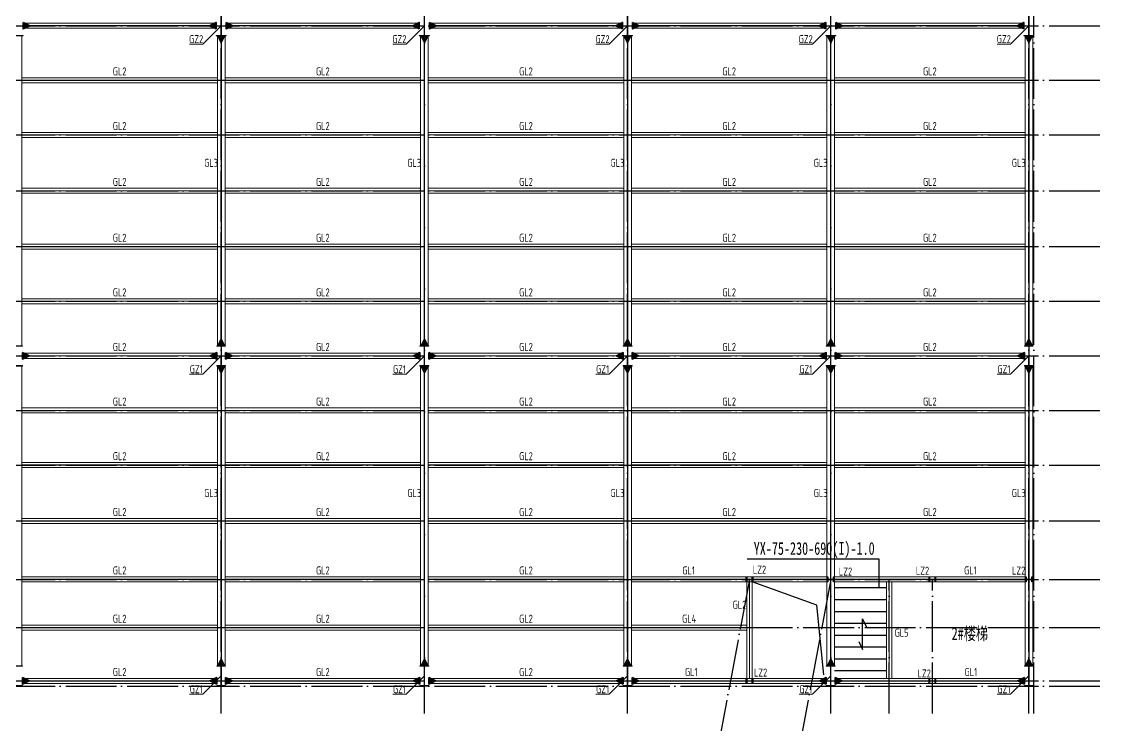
# Model space of a CAD drawing. Extents: x 19118 to 566552, y -1188739 to 92943.
# Drawn here: x 163848 to 206364, y -372812 to -345099 of the extents above; entities that cross this region are included whole.
import ezdxf
from ezdxf.enums import TextEntityAlignment as Align

# ---------------------------------------------------------------- set-up
doc = ezdxf.new("R2010")
doc.units = 0
doc.header["$LTSCALE"] = 1000
doc.header["$MEASUREMENT"] = 0
doc.linetypes.add('DOTE', pattern=[2.42, 2, -0.2, 0.02, -0.2])
doc.linetypes.add('线型2', pattern=[5, 3, -2])
doc.layers.get('0').update_dxf_attribs({"linetype": 'CONTINUOUS'})
doc.layers.add('DOTE', color=9, linetype='DOTE')
doc.layers.add('实线', color=4, linetype='CONTINUOUS')
for name, color, linetype, lineweight in [('基础堆坡', 40, 'CONTINUOUS', 25), ('字符标注', 9, 'CONTINUOUS', 18), ('截面标号', 9, 'CONTINUOUS', 35), ('柱_主零件_实线', 51, 'CONTINUOUS', 18), ('梁_主零件_实线', 141, 'CONTINUOUS', 18), ('梁截面名称', 9, 'CONTINUOUS', 18), ('连接标识_刚接符号_梁端', 141, 'CONTINUOUS', 35)]:
    doc.layers.add(name, color=color, linetype=linetype, lineweight=lineweight)
doc.layers.add('柱构件', color=7, linetype='CONTINUOUS', lineweight=25, true_color=0xffff94)
doc.styles.add('PkpmHz', font='Pkpmeng', dxfattribs={"width": 0.7, "bigfont": 'hztxt'})
doc.styles.add('宋体', font='SimSun.ttf', dxfattribs={"width": 0.8})

msp = doc.modelspace()

# ---------------------------------------------------------------- hatches: boundary and pattern name
at = {"layer": '连接标识_刚接符号_梁端'}
for points in [[(163908.4, -345130.75), (164168.4, -345260.75), (163908.4, -345390.75)], [(171508.3, -345390.75), (171248.3, -345260.75), (171508.3, -345130.75)], [(171908.3, -345130.75), (172168.3, -345260.75), (171908.3, -345390.75)], [(179508.3, -345390.75), (179248.3, -345260.75), (179508.3, -345130.75)], [(179908.3, -345130.75), (180168.3, -345260.75), (179908.3, -345390.75)], [(187508.3, -345390.75), (187248.3, -345260.75), (187508.3, -345130.75)], [(187908.3, -345130.75), (188168.3, -345260.75), (187908.3, -345390.75)], [(195508.3, -345390.75), (195248.3, -345260.75), (195508.3, -345130.75)], [(195908.3, -345130.75), (196168.3, -345260.75), (195908.3, -345390.75)], [(203308.3, -345390.75), (203048.3, -345260.75), (203308.3, -345130.75)], [(171838.3, -345660.75), (171708.3, -345920.75), (171578.3, -345660.75)], [(179838.3, -345660.75), (179708.3, -345920.75), (179578.3, -345660.75)], [(187838.3, -345660.75), (187708.3, -345920.75), (187578.3, -345660.75)], [(195838.3, -345660.75), (195708.3, -345920.75), (195578.3, -345660.75)], [(203638.3, -345660.75), (203508.3, -345920.75), (203378.3, -345660.75)], [(171578.3, -357860.75), (171708.3, -357600.75), (171838.3, -357860.75)], [(179578.3, -357860.75), (179708.3, -357600.75), (179838.3, -357860.75)], [(187578.3, -357860.75), (187708.3, -357600.75), (187838.3, -357860.75)], [(195578.3, -357860.75), (195708.3, -357600.75), (195838.3, -357860.75)], [(203378.3, -357860.75), (203508.3, -357600.75), (203638.3, -357860.75)], [(163883.4, -358130.75), (164143.4, -358260.75), (163883.4, -358390.75)], [(171533.3, -358390.75), (171273.3, -358260.75), (171533.3, -358130.75)], [(171883.3, -358130.75), (172143.3, -358260.75), (171883.3, -358390.75)], [(179533.3, -358390.75), (179273.3, -358260.75), (179533.3, -358130.75)], [(179883.3, -358130.75), (180143.3, -358260.75), (179883.3, -358390.75)], [(187533.3, -358390.75), (187273.3, -358260.75), (187533.3, -358130.75)], [(187883.3, -358130.75), (188143.3, -358260.75), (187883.3, -358390.75)], [(195533.3, -358390.75), (195273.3, -358260.75), (195533.3, -358130.75)], [(195883.3, -358130.75), (196143.3, -358260.75), (195883.3, -358390.75)], [(203333.3, -358390.75), (203073.3, -358260.75), (203333.3, -358130.75)], [(171838.3, -358660.75), (171708.3, -358920.75), (171578.3, -358660.75)], [(179838.3, -358660.75), (179708.3, -358920.75), (179578.3, -358660.75)], [(187838.3, -358660.75), (187708.3, -358920.75), (187578.3, -358660.75)], [(195838.3, -358660.75), (195708.3, -358920.75), (195578.3, -358660.75)], [(203638.3, -358660.75), (203508.3, -358920.75), (203378.3, -358660.75)], [(171578.3, -370460.74), (171708.3, -370200.74), (171838.3, -370460.74)], [(179578.3, -370460.74), (179708.3, -370200.74), (179838.3, -370460.74)], [(187578.3, -370460.74), (187708.3, -370200.74), (187838.3, -370460.74)], [(195578.3, -370460.74), (195708.3, -370200.74), (195838.3, -370460.74)], [(203378.3, -370460.74), (203508.3, -370200.74), (203638.3, -370460.74)], [(163883.4, -370930.74), (164143.4, -371060.74), (163883.4, -371190.74)], [(171533.3, -371190.74), (171273.3, -371060.74), (171533.3, -370930.74)], [(171883.3, -370930.74), (172143.3, -371060.74), (171883.3, -371190.74)], [(179533.3, -371190.74), (179273.3, -371060.74), (179533.3, -370930.74)], [(179883.3, -370930.74), (180143.3, -371060.74), (179883.3, -371190.74)], [(187533.3, -371190.74), (187273.3, -371060.74), (187533.3, -370930.74)], [(187883.3, -370930.74), (188143.3, -371060.74), (187883.3, -371190.74)], [(195533.3, -371190.74), (195273.3, -371060.74), (195533.3, -370930.74)], [(195883.3, -370930.74), (196143.3, -371060.74), (195883.3, -371190.74)], [(203333.3, -371190.74), (203073.3, -371060.74), (203333.3, -370930.74)]]:
    msp.add_hatch(color=256, dxfattribs=at).paths.add_polyline_path(points)

# ---------------------------------------------------------------- linework, layer by layer
msp.add_lwpolyline([(195433.24, -370814.07), (195154.17, -368072.46), (192608.4, -367160.75)])
at = {"layer": 'DOTE', "color": 8}
for p, q in [((171708.4, -372340.79), (171708.4, -317833.71)), ((179708.4, -372340.79), (179708.4, -317833.71)), ((187708.4, -372340.79), (187708.4, -317833.71)), ((195708.4, -372340.79), (195708.4, -317833.71)), ((203508.4, -372340.79), (203508.4, -317833.71)), ((203708.4, -372340.79), (203708.4, -317833.71)), ((97826.88, -345260.75), (206364.14, -345260.75)), ((97826.88, -347410.75), (206364.14, -347410.75)), ((97826.88, -349560.75), (206364.14, -349560.75)), ((97826.88, -351760.75), (206364.14, -351760.75)), ((97826.88, -353960.75), (206364.14, -353960.75)), ((97826.88, -356110.75), (206364.14, -356110.75)), ((97826.88, -358260.75), (206364.14, -358260.75)), ((97826.88, -360410.75), (206364.14, -360410.75)), ((97826.88, -362560.75), (206364.14, -362560.75)), ((97826.88, -364760.75), (206364.14, -364760.75)), ((97826.88, -367060.75), (206364.14, -367060.75)), ((192508.4, -367060.75), (190588.71, -377268.24)), ((195708.4, -367060.75), (193788.71, -377268.24)), ((198008.3, -372340.79), (198008.3, -367060.75)), ((199708.4, -372340.79), (199708.4, -367060.75)), ((97826.88, -368960.75), (206364.14, -368960.75)), ((97826.88, -371060.75), (206364.14, -371060.75)), ((97826.88, -371260.75), (206364.14, -371260.75))]:
    msp.add_line(p, q, dxfattribs=at)
at = {"layer": '基础堆坡'}
for p, q in [((197908.4, -367399.38), (195858.4, -367399.38)), ((197908.4, -367866.35), (195858.4, -367866.35)), ((197908.4, -368333.32), (195858.4, -368333.32)), ((197908.4, -368800.29), (195858.4, -368800.29)), ((197908.4, -369267.25), (195858.4, -369267.25)), ((197908.4, -369734.22), (195858.4, -369734.22)), ((197908.4, -370201.19), (195858.4, -370201.19)), ((197908.4, -370668.16), (195858.4, -370668.16))]:
    msp.add_line(p, q, dxfattribs=at)
msp.add_lwpolyline([(197608.5, -367399.38), (197608.5, -366267.39), (192422.25, -366267.39)], dxfattribs=at)
at = {"layer": '字符标注'}
for p, q in [((171708.3, -345260.75), (170984.5, -345984.55)), ((179708.3, -345260.75), (178984.5, -345984.55)), ((187708.3, -345260.75), (186984.5, -345984.55)), ((195708.3, -345260.75), (194984.5, -345984.55)), ((203508.3, -345260.75), (202784.5, -345984.55)), ((170984.5, -345984.55), (170459.5, -345984.55)), ((178984.5, -345984.55), (178459.5, -345984.55)), ((186984.5, -345984.55), (186459.5, -345984.55)), ((194984.5, -345984.55), (194459.5, -345984.55)), ((202784.5, -345984.55), (202259.5, -345984.55)), ((171708.3, -358260.75), (170988.25, -358980.8)), ((179708.3, -358260.75), (178988.25, -358980.8)), ((187708.3, -358260.75), (186988.25, -358980.8)), ((195708.3, -358260.75), (194988.25, -358980.8)), ((203508.3, -358260.75), (202788.25, -358980.8)), ((170988.25, -358980.8), (170463.25, -358980.8)), ((178988.25, -358980.8), (178463.25, -358980.8)), ((186988.25, -358980.8), (186463.25, -358980.8)), ((194988.25, -358980.8), (194463.25, -358980.8)), ((202788.25, -358980.8), (202263.25, -358980.8)), ((171708.3, -370860.74), (170988.25, -371580.79)), ((179708.3, -370860.74), (178988.25, -371580.79)), ((187708.3, -370860.74), (186988.25, -371580.79)), ((195708.3, -370860.74), (194988.25, -371580.79)), ((203508.3, -370860.74), (202788.25, -371580.79)), ((170988.25, -371580.79), (170463.25, -371580.79)), ((178988.25, -371580.79), (178463.25, -371580.79)), ((186988.25, -371580.79), (186463.25, -371580.79)), ((194988.25, -371580.79), (194463.25, -371580.79)), ((202788.25, -371580.79), (202263.25, -371580.79))]:
    msp.add_line(p, q, dxfattribs=at)
at = {"layer": '字符标注', "const_width": 2}
for points in [[(171709.3, -345260.75, 1), (171707.3, -345260.75, 1)], [(179709.3, -345260.75, 1), (179707.3, -345260.75, 1)], [(187709.3, -345260.75, 1), (187707.3, -345260.75, 1)], [(195709.3, -345260.75, 1), (195707.3, -345260.75, 1)], [(203509.3, -345260.75, 1), (203507.3, -345260.75, 1)], [(171709.3, -358260.75, 1), (171707.3, -358260.75, 1)], [(179709.3, -358260.75, 1), (179707.3, -358260.75, 1)], [(187709.3, -358260.75, 1), (187707.3, -358260.75, 1)], [(195709.3, -358260.75, 1), (195707.3, -358260.75, 1)], [(203509.3, -358260.75, 1), (203507.3, -358260.75, 1)], [(171709.3, -370860.74, 1), (171707.3, -370860.74, 1)], [(179709.3, -370860.74, 1), (179707.3, -370860.74, 1)], [(187709.3, -370860.74, 1), (187707.3, -370860.74, 1)], [(195709.3, -370860.74, 1), (195707.3, -370860.74, 1)], [(203509.3, -370860.74, 1), (203507.3, -370860.74, 1)]]:
    msp.add_lwpolyline(points, format="xyb", close=True, dxfattribs=at)
at = {"layer": '实线'}
msp.add_lwpolyline([(196817.6, -369511.51), (196956.62, -369821.1), (196956.62, -368619.25), (197116.72, -368942.02)], dxfattribs=at)
at = {"layer": '柱_主零件_实线', "ltscale": 20}
for p, q in [((171701.3, -344880.75), (171701.3, -345640.75)), ((171715.3, -345640.75), (171715.3, -344880.75)), ((179701.3, -344880.75), (179701.3, -345640.75)), ((179715.3, -345640.75), (179715.3, -344880.75)), ((187701.3, -344880.75), (187701.3, -345640.75)), ((187715.3, -345640.75), (187715.3, -344880.75)), ((195701.3, -344880.75), (195701.3, -345640.75)), ((195715.3, -345640.75), (195715.3, -344880.75)), ((203501.3, -344880.75), (203501.3, -345640.75)), ((203515.3, -345640.75), (203515.3, -344880.75)), ((163908.4, -345640.75), (163508.4, -345640.75)), ((163908.4, -345660.75), (163908.4, -345640.75)), ((171508.3, -345640.75), (171508.3, -345660.75)), ((171908.3, -345640.75), (171508.3, -345640.75)), ((171908.3, -345660.75), (171908.3, -345640.75)), ((179508.3, -345640.75), (179508.3, -345660.75)), ((179908.3, -345640.75), (179508.3, -345640.75)), ((179908.3, -345660.75), (179908.3, -345640.75)), ((187508.3, -345640.75), (187508.3, -345660.75)), ((187908.3, -345640.75), (187508.3, -345640.75)), ((187908.3, -345660.75), (187908.3, -345640.75)), ((195508.3, -345640.75), (195508.3, -345660.75)), ((195908.3, -345640.75), (195508.3, -345640.75)), ((195908.3, -345660.75), (195908.3, -345640.75)), ((203308.3, -345640.75), (203308.3, -345660.75)), ((203708.3, -345640.75), (203308.3, -345640.75)), ((203708.3, -345660.75), (203708.3, -345640.75)), ((163508.4, -345660.75), (163908.4, -345660.75)), ((171508.3, -345660.75), (171908.3, -345660.75)), ((179508.3, -345660.75), (179908.3, -345660.75)), ((187508.3, -345660.75), (187908.3, -345660.75)), ((195508.3, -345660.75), (195908.3, -345660.75)), ((203308.3, -345660.75), (203708.3, -345660.75)), ((163883.4, -357860.75), (163533.4, -357860.75)), ((163533.4, -357880.75), (163883.4, -357880.75)), ((163883.4, -357880.75), (163883.4, -357860.75)), ((171883.3, -357860.75), (171533.3, -357860.75)), ((171533.3, -357860.75), (171533.3, -357880.75)), ((171533.3, -357880.75), (171883.3, -357880.75)), ((171701.3, -357880.75), (171701.3, -358640.75)), ((171715.3, -358640.75), (171715.3, -357880.75)), ((171883.3, -357880.75), (171883.3, -357860.75)), ((179883.3, -357860.75), (179533.3, -357860.75)), ((179533.3, -357860.75), (179533.3, -357880.75)), ((179533.3, -357880.75), (179883.3, -357880.75)), ((179701.3, -357880.75), (179701.3, -358640.75)), ((179715.3, -358640.75), (179715.3, -357880.75)), ((179883.3, -357880.75), (179883.3, -357860.75)), ((187883.3, -357860.75), (187533.3, -357860.75)), ((187533.3, -357860.75), (187533.3, -357880.75)), ((187533.3, -357880.75), (187883.3, -357880.75)), ((187701.3, -357880.75), (187701.3, -358640.75)), ((187715.3, -358640.75), (187715.3, -357880.75)), ((187883.3, -357880.75), (187883.3, -357860.75)), ((195883.3, -357860.75), (195533.3, -357860.75)), ((195533.3, -357860.75), (195533.3, -357880.75)), ((195533.3, -357880.75), (195883.3, -357880.75)), ((195701.3, -357880.75), (195701.3, -358640.75)), ((195715.3, -358640.75), (195715.3, -357880.75)), ((195883.3, -357880.75), (195883.3, -357860.75)), ((203683.3, -357860.75), (203333.3, -357860.75)), ((203333.3, -357860.75), (203333.3, -357880.75)), ((203333.3, -357880.75), (203683.3, -357880.75)), ((203501.3, -357880.75), (203501.3, -358640.75)), ((203515.3, -358640.75), (203515.3, -357880.75)), ((203683.3, -357880.75), (203683.3, -357860.75)), ((163883.4, -358640.75), (163533.4, -358640.75)), ((163533.4, -358660.75), (163883.4, -358660.75)), ((163883.4, -358660.75), (163883.4, -358640.75)), ((171533.3, -358640.75), (171533.3, -358660.75)), ((171883.3, -358640.75), (171533.3, -358640.75)), ((171533.3, -358660.75), (171883.3, -358660.75)), ((171883.3, -358660.75), (171883.3, -358640.75)), ((179533.3, -358640.75), (179533.3, -358660.75)), ((179883.3, -358640.75), (179533.3, -358640.75)), ((179533.3, -358660.75), (179883.3, -358660.75)), ((179883.3, -358660.75), (179883.3, -358640.75)), ((187533.3, -358640.75), (187533.3, -358660.75)), ((187883.3, -358640.75), (187533.3, -358640.75)), ((187533.3, -358660.75), (187883.3, -358660.75)), ((187883.3, -358660.75), (187883.3, -358640.75)), ((195533.3, -358640.75), (195533.3, -358660.75)), ((195883.3, -358640.75), (195533.3, -358640.75)), ((195533.3, -358660.75), (195883.3, -358660.75)), ((195883.3, -358660.75), (195883.3, -358640.75)), ((203333.3, -358640.75), (203333.3, -358660.75)), ((203683.3, -358640.75), (203333.3, -358640.75)), ((203333.3, -358660.75), (203683.3, -358660.75)), ((203683.3, -358660.75), (203683.3, -358640.75)), ((163883.4, -370460.74), (163533.4, -370460.74)), ((163533.4, -370480.74), (163883.4, -370480.74)), ((163883.4, -370480.74), (163883.4, -370460.74)), ((171883.3, -370460.74), (171533.3, -370460.74)), ((171533.3, -370460.74), (171533.3, -370480.74)), ((171533.3, -370480.74), (171883.3, -370480.74)), ((171701.3, -370480.74), (171701.3, -371240.74)), ((171715.3, -371240.74), (171715.3, -370480.74)), ((171883.3, -370480.74), (171883.3, -370460.74)), ((179883.3, -370460.74), (179533.3, -370460.74)), ((179533.3, -370460.74), (179533.3, -370480.74)), ((179533.3, -370480.74), (179883.3, -370480.74)), ((179701.3, -370480.74), (179701.3, -371240.74)), ((179715.3, -371240.74), (179715.3, -370480.74)), ((179883.3, -370480.74), (179883.3, -370460.74)), ((187883.3, -370460.74), (187533.3, -370460.74)), ((187533.3, -370460.74), (187533.3, -370480.74)), ((187533.3, -370480.74), (187883.3, -370480.74)), ((187701.3, -370480.74), (187701.3, -371240.74)), ((187715.3, -371240.74), (187715.3, -370480.74)), ((187883.3, -370480.74), (187883.3, -370460.74)), ((195883.3, -370460.74), (195533.3, -370460.74)), ((195533.3, -370460.74), (195533.3, -370480.74)), ((195533.3, -370480.74), (195883.3, -370480.74)), ((195701.3, -370480.74), (195701.3, -371240.74)), ((195715.3, -371240.74), (195715.3, -370480.74)), ((195883.3, -370480.74), (195883.3, -370460.74)), ((203683.3, -370460.74), (203333.3, -370460.74)), ((203333.3, -370460.74), (203333.3, -370480.74)), ((203333.3, -370480.74), (203683.3, -370480.74)), ((203501.3, -370480.74), (203501.3, -371240.74)), ((203515.3, -371240.74), (203515.3, -370480.74)), ((203683.3, -370480.74), (203683.3, -370460.74)), ((163883.4, -371240.74), (163533.4, -371240.74)), ((163533.4, -371260.74), (163883.4, -371260.74)), ((163883.4, -371260.74), (163883.4, -371240.74)), ((171533.3, -371240.74), (171533.3, -371260.74)), ((171883.3, -371240.74), (171533.3, -371240.74)), ((171533.3, -371260.74), (171883.3, -371260.74)), ((171883.3, -371260.74), (171883.3, -371240.74)), ((179533.3, -371240.74), (179533.3, -371260.74)), ((179883.3, -371240.74), (179533.3, -371240.74)), ((179533.3, -371260.74), (179883.3, -371260.74)), ((179883.3, -371260.74), (179883.3, -371240.74)), ((187533.3, -371240.74), (187533.3, -371260.74)), ((187883.3, -371240.74), (187533.3, -371240.74)), ((187533.3, -371260.74), (187883.3, -371260.74)), ((187883.3, -371260.74), (187883.3, -371240.74)), ((195533.3, -371240.74), (195533.3, -371260.74)), ((195883.3, -371240.74), (195533.3, -371240.74)), ((195533.3, -371260.74), (195883.3, -371260.74)), ((195883.3, -371260.74), (195883.3, -371240.74)), ((203333.3, -371240.74), (203333.3, -371260.74)), ((203683.3, -371240.74), (203333.3, -371240.74)), ((203333.3, -371260.74), (203683.3, -371260.74)), ((203683.3, -371260.74), (203683.3, -371240.74))]:
    msp.add_line(p, q, dxfattribs=at)
at = {"layer": '柱构件'}
for p, q in [((192383.39, -367160.75), (192383.39, -366960.75)), ((192383.39, -366960.75), (192397.4, -366960.75)), ((192397.4, -367160.75), (192383.39, -367160.75)), ((192397.4, -366960.75), (192397.4, -367160.75)), ((192397.4, -367055.75), (192619.4, -367055.75)), ((192619.4, -367065.75), (192397.4, -367065.75)), ((192619.4, -366960.75), (192633.39, -366960.75)), ((192619.4, -367160.75), (192619.4, -366960.75)), ((192633.39, -367160.75), (192619.4, -367160.75)), ((192633.39, -366960.75), (192633.39, -367160.75)), ((195583.39, -367160.75), (195583.39, -366960.75)), ((195583.39, -366960.75), (195597.4, -366960.75)), ((195597.4, -367160.75), (195583.39, -367160.75)), ((195597.4, -366960.75), (195597.4, -367160.75)), ((195597.4, -367055.75), (195819.4, -367055.75)), ((195819.4, -367065.75), (195597.4, -367065.75)), ((195819.4, -366960.75), (195833.39, -366960.75)), ((195819.4, -367160.75), (195819.4, -366960.75)), ((195833.39, -367160.75), (195819.4, -367160.75)), ((195833.39, -366960.75), (195833.39, -367160.75)), ((199583.39, -367160.75), (199583.39, -366960.75)), ((199583.39, -366960.75), (199597.4, -366960.75)), ((199597.4, -367160.75), (199583.39, -367160.75)), ((199597.4, -366960.75), (199597.4, -367160.75)), ((199597.4, -367055.75), (199819.4, -367055.75)), ((199819.4, -367065.75), (199597.4, -367065.75)), ((199819.4, -366960.75), (199833.39, -366960.75)), ((199819.4, -367160.75), (199819.4, -366960.75)), ((199833.39, -367160.75), (199819.4, -367160.75)), ((199833.39, -366960.75), (199833.39, -367160.75)), ((203383.39, -367160.75), (203383.39, -366960.75)), ((203383.39, -366960.75), (203397.4, -366960.75)), ((203397.4, -367160.75), (203383.39, -367160.75)), ((203397.4, -366960.75), (203397.4, -367160.75)), ((203397.4, -367055.75), (203619.4, -367055.75)), ((203619.4, -367065.75), (203397.4, -367065.75)), ((203619.4, -366960.75), (203633.39, -366960.75)), ((203619.4, -367160.75), (203619.4, -366960.75)), ((203633.39, -367160.75), (203619.4, -367160.75)), ((203633.39, -366960.75), (203633.39, -367160.75)), ((192383.39, -371160.75), (192383.39, -370960.75)), ((192383.39, -370960.75), (192397.4, -370960.75)), ((192397.4, -371160.75), (192383.39, -371160.75)), ((192397.4, -370960.75), (192397.4, -371160.75)), ((192397.4, -371055.75), (192619.4, -371055.75)), ((192619.4, -371065.75), (192397.4, -371065.75)), ((192619.4, -370960.75), (192633.39, -370960.75)), ((192619.4, -371160.75), (192619.4, -370960.75)), ((192633.39, -371160.75), (192619.4, -371160.75)), ((192633.39, -370960.75), (192633.39, -371160.75)), ((199583.39, -371160.75), (199583.39, -370960.75)), ((199583.39, -370960.75), (199597.4, -370960.75)), ((199597.4, -371160.75), (199583.39, -371160.75)), ((199597.4, -370960.75), (199597.4, -371160.75)), ((199597.4, -371055.75), (199819.4, -371055.75)), ((199819.4, -371065.75), (199597.4, -371065.75)), ((199819.4, -370960.75), (199833.39, -370960.75)), ((199819.4, -371160.75), (199819.4, -370960.75)), ((199833.39, -371160.75), (199819.4, -371160.75)), ((199833.39, -370960.75), (199833.39, -371160.75))]:
    msp.add_line(p, q, dxfattribs=at)
at = {"layer": '梁_主零件_实线', "ltscale": 20}
for p, q in [((163908.4, -345160.75), (163908.4, -345360.75)), ((171508.3, -345160.75), (163908.4, -345160.75)), ((171508.3, -345360.75), (171508.3, -345160.75)), ((171908.3, -345160.75), (171908.3, -345360.75)), ((179508.3, -345160.75), (171908.3, -345160.75)), ((179508.3, -345360.75), (179508.3, -345160.75)), ((179908.3, -345160.75), (179908.3, -345360.75)), ((187508.3, -345160.75), (179908.3, -345160.75)), ((187508.3, -345360.75), (187508.3, -345160.75)), ((187908.3, -345160.75), (187908.3, -345360.75)), ((195508.3, -345160.75), (187908.3, -345160.75)), ((195508.3, -345360.75), (195508.3, -345160.75)), ((195908.3, -345160.75), (195908.3, -345360.75)), ((203308.3, -345160.75), (195908.3, -345160.75)), ((203308.3, -345360.75), (203308.3, -345160.75)), ((163908.4, -345360.75), (171508.3, -345360.75)), ((171908.3, -345360.75), (179508.3, -345360.75)), ((179908.3, -345360.75), (187508.3, -345360.75)), ((187908.3, -345360.75), (195508.3, -345360.75)), ((195908.3, -345360.75), (203308.3, -345360.75)), ((163858.4, -345660.75), (163558.4, -345660.75)), ((163858.4, -357860.75), (163858.4, -345660.75)), ((171858.3, -345660.75), (171558.3, -345660.75)), ((171558.3, -345660.75), (171558.3, -357860.75)), ((171858.3, -357860.75), (171858.3, -345660.75)), ((179858.3, -345660.75), (179558.3, -345660.75)), ((179558.3, -345660.75), (179558.3, -357860.75)), ((179858.3, -357860.75), (179858.3, -345660.75)), ((187858.3, -345660.75), (187558.3, -345660.75)), ((187558.3, -345660.75), (187558.3, -357860.75)), ((187858.3, -357860.75), (187858.3, -345660.75)), ((195858.3, -345660.75), (195558.3, -345660.75)), ((195558.3, -345660.75), (195558.3, -357860.75)), ((195858.3, -357860.75), (195858.3, -345660.75)), ((203658.3, -345660.75), (203358.3, -345660.75)), ((203358.3, -345660.75), (203358.3, -357860.75)), ((203658.3, -357860.75), (203658.3, -345660.75)), ((163858.4, -347310.75), (163858.4, -347510.75)), ((171558.3, -347310.75), (163858.4, -347310.75)), ((171558.3, -347510.75), (171558.3, -347310.75)), ((171858.3, -347310.75), (171858.3, -347510.75)), ((179558.3, -347310.75), (171858.3, -347310.75)), ((179558.3, -347510.75), (179558.3, -347310.75)), ((179858.3, -347310.75), (179858.3, -347510.75)), ((187558.3, -347310.75), (179858.3, -347310.75)), ((187558.3, -347510.75), (187558.3, -347310.75)), ((187858.3, -347310.75), (187858.3, -347510.75)), ((195558.3, -347310.75), (187858.3, -347310.75)), ((195558.3, -347510.75), (195558.3, -347310.75)), ((195858.3, -347310.75), (195858.3, -347510.75)), ((203358.3, -347310.75), (195858.3, -347310.75)), ((203358.3, -347510.75), (203358.3, -347310.75)), ((163858.4, -347510.75), (171558.3, -347510.75)), ((171858.3, -347510.75), (179558.3, -347510.75)), ((179858.3, -347510.75), (187558.3, -347510.75)), ((187858.3, -347510.75), (195558.3, -347510.75)), ((195858.3, -347510.75), (203358.3, -347510.75)), ((163858.4, -349460.75), (163858.4, -349660.75)), ((171558.3, -349460.75), (163858.4, -349460.75)), ((171558.3, -349660.75), (171558.3, -349460.75)), ((171858.3, -349460.75), (171858.3, -349660.75)), ((179558.3, -349460.75), (171858.3, -349460.75)), ((179558.3, -349660.75), (179558.3, -349460.75)), ((179858.3, -349460.75), (179858.3, -349660.75)), ((187558.3, -349460.75), (179858.3, -349460.75)), ((187558.3, -349660.75), (187558.3, -349460.75)), ((187858.3, -349460.75), (187858.3, -349660.75)), ((195558.3, -349460.75), (187858.3, -349460.75)), ((195558.3, -349660.75), (195558.3, -349460.75)), ((195858.3, -349460.75), (195858.3, -349660.75)), ((203358.3, -349460.75), (195858.3, -349460.75)), ((203358.3, -349660.75), (203358.3, -349460.75)), ((163858.4, -349660.75), (171558.3, -349660.75)), ((171858.3, -349660.75), (179558.3, -349660.75)), ((179858.3, -349660.75), (187558.3, -349660.75)), ((187858.3, -349660.75), (195558.3, -349660.75)), ((195858.3, -349660.75), (203358.3, -349660.75)), ((163858.4, -351660.75), (163858.4, -351860.75)), ((171558.3, -351660.75), (163858.4, -351660.75)), ((163858.4, -351860.75), (171558.3, -351860.75)), ((171558.3, -351860.75), (171558.3, -351660.75)), ((171858.3, -351660.75), (171858.3, -351860.75)), ((179558.3, -351660.75), (171858.3, -351660.75)), ((171858.3, -351860.75), (179558.3, -351860.75)), ((179558.3, -351860.75), (179558.3, -351660.75)), ((179858.3, -351660.75), (179858.3, -351860.75)), ((187558.3, -351660.75), (179858.3, -351660.75)), ((179858.3, -351860.75), (187558.3, -351860.75)), ((187558.3, -351860.75), (187558.3, -351660.75)), ((187858.3, -351660.75), (187858.3, -351860.75)), ((195558.3, -351660.75), (187858.3, -351660.75)), ((187858.3, -351860.75), (195558.3, -351860.75)), ((195558.3, -351860.75), (195558.3, -351660.75)), ((195858.3, -351660.75), (195858.3, -351860.75)), ((203358.3, -351660.75), (195858.3, -351660.75)), ((195858.3, -351860.75), (203358.3, -351860.75)), ((203358.3, -351860.75), (203358.3, -351660.75)), ((163858.4, -353860.75), (163858.4, -354060.75)), ((171558.3, -353860.75), (163858.4, -353860.75)), ((163858.4, -354060.75), (171558.3, -354060.75)), ((171558.3, -354060.75), (171558.3, -353860.75)), ((171858.3, -353860.75), (171858.3, -354060.75)), ((179558.3, -353860.75), (171858.3, -353860.75)), ((171858.3, -354060.75), (179558.3, -354060.75)), ((179558.3, -354060.75), (179558.3, -353860.75)), ((179858.3, -353860.75), (179858.3, -354060.75)), ((187558.3, -353860.75), (179858.3, -353860.75)), ((179858.3, -354060.75), (187558.3, -354060.75)), ((187558.3, -354060.75), (187558.3, -353860.75)), ((187858.3, -353860.75), (187858.3, -354060.75)), ((195558.3, -353860.75), (187858.3, -353860.75)), ((187858.3, -354060.75), (195558.3, -354060.75)), ((195558.3, -354060.75), (195558.3, -353860.75)), ((195858.3, -353860.75), (195858.3, -354060.75)), ((203358.3, -353860.75), (195858.3, -353860.75)), ((195858.3, -354060.75), (203358.3, -354060.75)), ((203358.3, -354060.75), (203358.3, -353860.75)), ((163858.4, -356010.75), (163858.4, -356210.75)), ((171558.3, -356010.75), (163858.4, -356010.75)), ((163858.4, -356210.75), (171558.3, -356210.75)), ((171558.3, -356210.75), (171558.3, -356010.75)), ((171858.3, -356010.75), (171858.3, -356210.75)), ((179558.3, -356010.75), (171858.3, -356010.75)), ((171858.3, -356210.75), (179558.3, -356210.75)), ((179558.3, -356210.75), (179558.3, -356010.75)), ((179858.3, -356010.75), (179858.3, -356210.75)), ((179858.3, -356010.75), (187558.3, -356010.75)), ((179858.3, -356210.75), (187558.3, -356210.75)), ((187558.3, -356210.75), (187558.3, -356010.75)), ((187858.3, -356010.75), (187858.3, -356210.75)), ((195558.3, -356010.75), (187858.3, -356010.75)), ((187858.3, -356210.75), (195558.3, -356210.75)), ((195558.3, -356210.75), (195558.3, -356010.75)), ((195858.3, -356010.75), (195858.3, -356210.75)), ((203358.3, -356010.75), (195858.3, -356010.75)), ((195858.3, -356210.75), (203358.3, -356210.75)), ((203358.3, -356210.75), (203358.3, -356010.75)), ((163558.4, -357860.75), (163858.4, -357860.75)), ((171558.3, -357860.75), (171858.3, -357860.75)), ((179558.3, -357860.75), (179858.3, -357860.75)), ((187558.3, -357860.75), (187858.3, -357860.75)), ((195558.3, -357860.75), (195858.3, -357860.75)), ((203358.3, -357860.75), (203658.3, -357860.75)), ((163883.4, -358160.75), (163883.4, -358360.75)), ((171533.3, -358160.75), (163883.4, -358160.75)), ((163883.4, -358360.75), (171533.3, -358360.75)), ((171533.3, -358360.75), (171533.3, -358160.75)), ((171883.3, -358160.75), (171883.3, -358360.75)), ((179533.3, -358160.75), (171883.3, -358160.75)), ((171883.3, -358360.75), (179533.3, -358360.75)), ((179533.3, -358360.75), (179533.3, -358160.75)), ((179883.3, -358160.75), (179883.3, -358360.75)), ((187533.3, -358160.75), (179883.3, -358160.75)), ((179883.3, -358360.75), (187533.3, -358360.75)), ((187533.3, -358360.75), (187533.3, -358160.75)), ((187883.3, -358160.75), (187883.3, -358360.75)), ((195533.3, -358160.75), (187883.3, -358160.75)), ((187883.3, -358360.75), (195533.3, -358360.75)), ((195533.3, -358360.75), (195533.3, -358160.75)), ((195883.3, -358160.75), (195883.3, -358360.75)), ((203333.3, -358160.75), (195883.3, -358160.75)), ((195883.3, -358360.75), (203333.3, -358360.75)), ((203333.3, -358360.75), (203333.3, -358160.75)), ((163858.4, -358660.75), (163558.4, -358660.75)), ((163858.4, -370460.74), (163858.4, -358660.75)), ((171858.3, -358660.75), (171558.3, -358660.75)), ((171558.3, -358660.75), (171558.3, -370460.74)), ((171858.3, -370460.74), (171858.3, -358660.75)), ((179858.3, -358660.75), (179558.3, -358660.75)), ((179558.3, -358660.75), (179558.3, -370460.74)), ((179858.3, -370460.74), (179858.3, -358660.75)), ((187858.3, -358660.75), (187558.3, -358660.75)), ((187558.3, -358660.75), (187558.3, -370460.74)), ((187858.3, -370460.74), (187858.3, -358660.75)), ((195858.3, -358660.75), (195558.3, -358660.75)), ((195558.3, -358660.75), (195558.3, -370460.74)), ((195858.3, -370460.74), (195858.3, -358660.75)), ((203658.3, -358660.75), (203358.3, -358660.75)), ((203358.3, -358660.75), (203358.3, -370460.74)), ((203658.3, -370460.74), (203658.3, -358660.75)), ((163858.4, -360310.75), (163858.4, -360510.75)), ((163858.4, -360310.75), (171558.3, -360310.75)), ((163858.4, -360510.75), (171558.3, -360510.75)), ((171558.3, -360510.75), (171558.3, -360310.75)), ((171858.3, -360310.75), (171858.3, -360510.75)), ((179558.3, -360310.75), (171858.3, -360310.75)), ((171858.3, -360510.75), (179558.3, -360510.75)), ((179558.3, -360510.75), (179558.3, -360310.75)), ((179858.3, -360310.75), (179858.3, -360510.75)), ((187558.3, -360310.75), (179858.3, -360310.75)), ((179858.3, -360510.75), (187558.3, -360510.75)), ((187558.3, -360510.75), (187558.3, -360310.75)), ((187858.3, -360310.75), (187858.3, -360510.75)), ((195558.3, -360310.75), (187858.3, -360310.75)), ((187858.3, -360510.75), (195558.3, -360510.75)), ((195558.3, -360510.75), (195558.3, -360310.75)), ((195858.3, -360310.75), (195858.3, -360510.75)), ((203358.3, -360310.75), (195858.3, -360310.75)), ((195858.3, -360510.75), (203358.3, -360510.75)), ((203358.3, -360510.75), (203358.3, -360310.75)), ((163858.4, -362460.75), (163858.4, -362660.75)), ((171558.3, -362460.75), (163858.4, -362460.75)), ((171558.3, -362660.75), (171558.3, -362460.75)), ((171858.3, -362460.75), (171858.3, -362660.75)), ((179558.3, -362460.75), (171858.3, -362460.75)), ((179558.3, -362660.75), (179558.3, -362460.75)), ((179858.3, -362460.75), (179858.3, -362660.75)), ((187558.3, -362460.75), (179858.3, -362460.75)), ((187558.3, -362660.75), (187558.3, -362460.75)), ((187858.3, -362460.75), (187858.3, -362660.75)), ((195558.3, -362460.75), (187858.3, -362460.75)), ((195558.3, -362660.75), (195558.3, -362460.75)), ((195858.3, -362460.75), (195858.3, -362660.75)), ((203358.3, -362460.75), (195858.3, -362460.75)), ((203358.3, -362660.75), (203358.3, -362460.75)), ((163858.4, -362660.75), (171558.3, -362660.75)), ((171858.3, -362660.75), (179558.3, -362660.75)), ((179858.3, -362660.75), (187558.3, -362660.75)), ((187858.3, -362660.75), (195558.3, -362660.75)), ((195858.3, -362660.75), (203358.3, -362660.75)), ((163858.4, -364660.75), (163858.4, -364860.75)), ((171558.3, -364660.75), (163858.4, -364660.75)), ((171558.3, -364860.75), (171558.3, -364660.75)), ((171858.3, -364660.75), (171858.3, -364860.75)), ((179558.3, -364660.75), (171858.3, -364660.75)), ((179558.3, -364860.75), (179558.3, -364660.75)), ((179858.3, -364660.75), (179858.3, -364860.75)), ((187558.3, -364660.75), (179858.3, -364660.75)), ((187558.3, -364860.75), (187558.3, -364660.75)), ((187858.3, -364660.75), (187858.3, -364860.75)), ((195558.3, -364660.75), (187858.3, -364660.75)), ((195558.3, -364860.75), (195558.3, -364660.75)), ((195858.3, -364660.75), (195858.3, -364860.75)), ((203358.3, -364660.75), (195858.3, -364660.75)), ((203358.3, -364860.75), (203358.3, -364660.75)), ((163858.4, -364860.75), (171558.3, -364860.75)), ((171858.3, -364860.75), (179558.3, -364860.75)), ((179858.3, -364860.75), (187558.3, -364860.75)), ((187858.3, -364860.75), (195558.3, -364860.75)), ((195858.3, -364860.75), (203358.3, -364860.75)), ((163858.4, -366960.75), (163858.4, -367160.75)), ((171558.3, -366960.75), (163858.4, -366960.75)), ((163858.4, -367160.75), (171558.3, -367160.75)), ((171558.3, -367160.75), (171558.3, -366960.75)), ((171858.3, -366960.75), (171858.3, -367160.75)), ((179558.3, -366960.75), (171858.3, -366960.75)), ((171858.3, -367160.75), (179558.3, -367160.75)), ((179558.3, -367160.75), (179558.3, -366960.75)), ((179858.3, -366960.75), (179858.3, -367160.75)), ((187558.3, -366960.75), (179858.3, -366960.75)), ((179858.3, -367160.75), (187558.3, -367160.75)), ((187558.3, -367160.75), (187558.3, -366960.75)), ((187858.3, -366960.75), (187858.3, -367160.75)), ((195558.3, -366960.75), (187858.3, -366960.75)), ((187858.3, -367160.75), (195558.3, -367160.75)), ((192608.3, -367160.75), (192408.3, -367160.75)), ((192408.3, -367160.75), (192408.3, -370960.74)), ((192608.3, -370960.74), (192608.3, -367160.75)), ((203358.3, -366960.75), (195858.21, -366960.75)), ((195858.21, -367160.75), (203358.3, -367160.75)), ((197908.3, -367160.75), (197908.3, -370960.74)), ((198108.3, -370960.74), (198108.3, -367160.75)), ((163858.4, -368860.75), (163858.4, -369060.75)), ((171558.3, -368860.75), (163858.4, -368860.75)), ((171558.3, -369060.75), (171558.3, -368860.75)), ((171858.3, -368860.75), (171858.3, -369060.75)), ((179558.3, -368860.75), (171858.3, -368860.75)), ((179558.3, -369060.75), (179558.3, -368860.75)), ((179858.3, -368860.75), (179858.3, -369060.75)), ((187558.3, -368860.75), (179858.3, -368860.75)), ((187558.3, -369060.75), (187558.3, -368860.75)), ((187858.3, -368860.75), (187858.3, -369060.75)), ((192408.3, -368860.75), (187858.3, -368860.75)), ((192408.3, -369060.75), (192408.3, -368860.75)), ((163858.4, -369060.75), (171558.3, -369060.75)), ((171858.3, -369060.75), (179558.3, -369060.75)), ((179858.3, -369060.75), (187558.3, -369060.75)), ((187858.3, -369060.75), (192408.3, -369060.75)), ((163558.4, -370460.74), (163858.4, -370460.74)), ((171558.3, -370460.74), (171858.3, -370460.74)), ((179558.3, -370460.74), (179858.3, -370460.74)), ((187558.3, -370460.74), (187858.3, -370460.74)), ((195558.3, -370460.74), (195858.3, -370460.74)), ((203358.3, -370460.74), (203658.3, -370460.74)), ((163883.4, -370960.74), (163883.4, -371160.74)), ((171533.3, -370960.74), (163883.4, -370960.74)), ((163883.4, -371160.74), (171533.3, -371160.74)), ((171533.3, -371160.74), (171533.3, -370960.74)), ((171883.3, -370960.74), (171883.3, -371160.74)), ((179533.3, -370960.74), (171883.3, -370960.74)), ((171883.3, -371160.74), (179533.3, -371160.74)), ((179533.3, -371160.74), (179533.3, -370960.74)), ((179883.3, -370960.74), (179883.3, -371160.74)), ((187533.3, -370960.74), (179883.3, -370960.74)), ((179883.3, -371160.74), (187533.3, -371160.74)), ((187533.3, -371160.74), (187533.3, -370960.74)), ((187883.3, -370960.74), (187883.3, -371160.74)), ((195533.3, -370960.74), (187883.3, -370960.74)), ((187883.3, -371160.74), (195533.3, -371160.74)), ((192408.3, -370960.74), (192608.3, -370960.74)), ((195533.3, -371160.74), (195533.3, -370960.74)), ((195883.3, -370960.74), (195883.3, -371160.74)), ((203333.3, -370960.74), (195883.3, -370960.74)), ((195883.3, -371160.74), (203333.3, -371160.74)), ((203333.3, -371160.74), (203333.3, -370960.74))]:
    msp.add_line(p, q, dxfattribs=at)
at = {"layer": '梁_主零件_实线', "linetype": '线型2', "ltscale": 20}
for p, q in [((163908.4, -345257.75), (171508.3, -345257.75)), ((163908.4, -345263.75), (171508.3, -345263.75)), ((171908.3, -345257.75), (179508.3, -345257.75)), ((171908.3, -345263.75), (179508.3, -345263.75)), ((179908.3, -345257.75), (187508.3, -345257.75)), ((179908.3, -345263.75), (187508.3, -345263.75)), ((187908.3, -345257.75), (195508.3, -345257.75)), ((187908.3, -345263.75), (195508.3, -345263.75)), ((195908.3, -345257.75), (203308.3, -345257.75)), ((195908.3, -345263.75), (203308.3, -345263.75)), ((171702.3, -357860.75), (171702.3, -345660.75)), ((171714.3, -357860.75), (171714.3, -345660.75)), ((179702.3, -357860.75), (179702.3, -345660.75)), ((179714.3, -357860.75), (179714.3, -345660.75)), ((187702.3, -357860.75), (187702.3, -345660.75)), ((187714.3, -357860.75), (187714.3, -345660.75)), ((195702.3, -357860.75), (195702.3, -345660.75)), ((195714.3, -357860.75), (195714.3, -345660.75)), ((203502.3, -357860.75), (203502.3, -345660.75)), ((203514.3, -357860.75), (203514.3, -345660.75)), ((163858.4, -347407.75), (171558.3, -347407.75)), ((163858.4, -347413.75), (171558.3, -347413.75)), ((171858.3, -347407.75), (179558.3, -347407.75)), ((171858.3, -347413.75), (179558.3, -347413.75)), ((179858.3, -347407.75), (187558.3, -347407.75)), ((179858.3, -347413.75), (187558.3, -347413.75)), ((187858.3, -347407.75), (195558.3, -347407.75)), ((187858.3, -347413.75), (195558.3, -347413.75)), ((195858.3, -347407.75), (203358.3, -347407.75)), ((195858.3, -347413.75), (203358.3, -347413.75)), ((163858.4, -349557.75), (171558.3, -349557.75)), ((163858.4, -349563.75), (171558.3, -349563.75)), ((171858.3, -349557.75), (179558.3, -349557.75)), ((171858.3, -349563.75), (179558.3, -349563.75)), ((179858.3, -349557.75), (187558.3, -349557.75)), ((179858.3, -349563.75), (187558.3, -349563.75)), ((187858.3, -349557.75), (195558.3, -349557.75)), ((187858.3, -349563.75), (195558.3, -349563.75)), ((195858.3, -349557.75), (203358.3, -349557.75)), ((195858.3, -349563.75), (203358.3, -349563.75)), ((163858.4, -351757.75), (171558.3, -351757.75)), ((163858.4, -351763.75), (171558.3, -351763.75)), ((171858.3, -351757.75), (179558.3, -351757.75)), ((171858.3, -351763.75), (179558.3, -351763.75)), ((179858.3, -351757.75), (187558.3, -351757.75)), ((179858.3, -351763.75), (187558.3, -351763.75)), ((187858.3, -351757.75), (195558.3, -351757.75)), ((187858.3, -351763.75), (195558.3, -351763.75)), ((195858.3, -351757.75), (203358.3, -351757.75)), ((195858.3, -351763.75), (203358.3, -351763.75)), ((163858.4, -353957.75), (171558.3, -353957.75)), ((163858.4, -353963.75), (171558.3, -353963.75)), ((171858.3, -353957.75), (179558.3, -353957.75)), ((171858.3, -353963.75), (179558.3, -353963.75)), ((179858.3, -353957.75), (187558.3, -353957.75)), ((179858.3, -353963.75), (187558.3, -353963.75)), ((187858.3, -353957.75), (195558.3, -353957.75)), ((187858.3, -353963.75), (195558.3, -353963.75)), ((195858.3, -353957.75), (203358.3, -353957.75)), ((195858.3, -353963.75), (203358.3, -353963.75)), ((163858.4, -356107.75), (171558.3, -356107.75)), ((163858.4, -356113.75), (171558.3, -356113.75)), ((171858.3, -356107.75), (179558.3, -356107.75)), ((171858.3, -356113.75), (179558.3, -356113.75)), ((179858.3, -356107.75), (187558.3, -356107.75)), ((179858.3, -356113.75), (187558.3, -356113.75)), ((187858.3, -356107.75), (195558.3, -356107.75)), ((187858.3, -356113.75), (195558.3, -356113.75)), ((195858.3, -356107.75), (203358.3, -356107.75)), ((195858.3, -356113.75), (203358.3, -356113.75)), ((163883.4, -358257.75), (171533.3, -358257.75)), ((163883.4, -358263.75), (171533.3, -358263.75)), ((171883.3, -358257.75), (179533.3, -358257.75)), ((171883.3, -358263.75), (179533.3, -358263.75)), ((179883.3, -358257.75), (187533.3, -358257.75)), ((179883.3, -358263.75), (187533.3, -358263.75)), ((187883.3, -358257.75), (195533.3, -358257.75)), ((187883.3, -358263.75), (195533.3, -358263.75)), ((195883.3, -358257.75), (203333.3, -358257.75)), ((195883.3, -358263.75), (203333.3, -358263.75)), ((171702.3, -370460.74), (171702.3, -358660.75)), ((171714.3, -370460.74), (171714.3, -358660.75)), ((179702.3, -370460.74), (179702.3, -358660.75)), ((179714.3, -370460.74), (179714.3, -358660.75)), ((187702.3, -370460.74), (187702.3, -358660.75)), ((187714.3, -370460.74), (187714.3, -358660.75)), ((195702.3, -370460.74), (195702.3, -358660.75)), ((195714.3, -370460.74), (195714.3, -358660.75)), ((203502.3, -370460.74), (203502.3, -358660.75)), ((203514.3, -370460.74), (203514.3, -358660.75)), ((163858.4, -360407.75), (171558.3, -360407.75)), ((163858.4, -360413.75), (171558.3, -360413.75)), ((171858.3, -360407.75), (179558.3, -360407.75)), ((171858.3, -360413.75), (179558.3, -360413.75)), ((179858.3, -360407.75), (187558.3, -360407.75)), ((179858.3, -360413.75), (187558.3, -360413.75)), ((187858.3, -360407.75), (195558.3, -360407.75)), ((187858.3, -360413.75), (195558.3, -360413.75)), ((195858.3, -360407.75), (203358.3, -360407.75)), ((195858.3, -360413.75), (203358.3, -360413.75)), ((163858.4, -362557.75), (171558.3, -362557.75)), ((163858.4, -362563.75), (171558.3, -362563.75)), ((171858.3, -362557.75), (179558.3, -362557.75)), ((171858.3, -362563.75), (179558.3, -362563.75)), ((179858.3, -362557.75), (187558.3, -362557.75)), ((179858.3, -362563.75), (187558.3, -362563.75)), ((187858.3, -362557.75), (195558.3, -362557.75)), ((187858.3, -362563.75), (195558.3, -362563.75)), ((195858.3, -362557.75), (203358.3, -362557.75)), ((195858.3, -362563.75), (203358.3, -362563.75)), ((163858.4, -364757.75), (171558.3, -364757.75)), ((163858.4, -364763.75), (171558.3, -364763.75)), ((171858.3, -364757.75), (179558.3, -364757.75)), ((171858.3, -364763.75), (179558.3, -364763.75)), ((179858.3, -364757.75), (187558.3, -364757.75)), ((179858.3, -364763.75), (187558.3, -364763.75)), ((187858.3, -364757.75), (195558.3, -364757.75)), ((187858.3, -364763.75), (195558.3, -364763.75)), ((195858.3, -364757.75), (203358.3, -364757.75)), ((195858.3, -364763.75), (203358.3, -364763.75)), ((163858.4, -367057.75), (171558.3, -367057.75)), ((163858.4, -367063.75), (171558.3, -367063.75)), ((171858.3, -367057.75), (179558.3, -367057.75)), ((171858.3, -367063.75), (179558.3, -367063.75)), ((179858.3, -367057.75), (187558.3, -367057.75)), ((179858.3, -367063.75), (187558.3, -367063.75)), ((187858.3, -367056.75), (195558.3, -367056.75)), ((187858.3, -367064.75), (195558.3, -367064.75)), ((192505.3, -370960.74), (192505.3, -367160.75)), ((192511.3, -370960.74), (192511.3, -367160.75)), ((195858.21, -367056.75), (203358.3, -367056.75)), ((195858.21, -367064.75), (203358.3, -367064.75)), ((198005.3, -370960.74), (198005.3, -367160.75)), ((198011.3, -370960.74), (198011.3, -367160.75)), ((163858.4, -368957.75), (171558.3, -368957.75)), ((163858.4, -368963.75), (171558.3, -368963.75)), ((171858.3, -368957.75), (179558.3, -368957.75)), ((171858.3, -368963.75), (179558.3, -368963.75)), ((179858.3, -368957.75), (187558.3, -368957.75)), ((179858.3, -368963.75), (187558.3, -368963.75)), ((187858.3, -368957.75), (192408.3, -368957.75)), ((187858.3, -368963.75), (192408.3, -368963.75)), ((163883.4, -371057.74), (171533.3, -371057.74)), ((163883.4, -371063.74), (171533.3, -371063.74)), ((171883.3, -371057.74), (179533.3, -371057.74)), ((171883.3, -371063.74), (179533.3, -371063.74)), ((179883.3, -371057.74), (187533.3, -371057.74)), ((179883.3, -371063.74), (187533.3, -371063.74)), ((187883.3, -371057.74), (195533.3, -371057.74)), ((187883.3, -371063.74), (195533.3, -371063.74)), ((195883.3, -371056.74), (203333.3, -371056.74)), ((195883.3, -371064.74), (203333.3, -371064.74))]:
    msp.add_line(p, q, dxfattribs=at)
at = {"layer": '连接标识_刚接符号_梁端', "linetype": 'Continuous'}
for points in [[(163908.4, -345130.75), (164168.4, -345260.75), (163908.4, -345390.75)], [(171508.3, -345390.75), (171248.3, -345260.75), (171508.3, -345130.75)], [(171908.3, -345130.75), (172168.3, -345260.75), (171908.3, -345390.75)], [(179508.3, -345390.75), (179248.3, -345260.75), (179508.3, -345130.75)], [(179908.3, -345130.75), (180168.3, -345260.75), (179908.3, -345390.75)], [(187508.3, -345390.75), (187248.3, -345260.75), (187508.3, -345130.75)], [(187908.3, -345130.75), (188168.3, -345260.75), (187908.3, -345390.75)], [(195508.3, -345390.75), (195248.3, -345260.75), (195508.3, -345130.75)], [(195908.3, -345130.75), (196168.3, -345260.75), (195908.3, -345390.75)], [(203308.3, -345390.75), (203048.3, -345260.75), (203308.3, -345130.75)], [(171838.3, -345660.75), (171708.3, -345920.75), (171578.3, -345660.75)], [(179838.3, -345660.75), (179708.3, -345920.75), (179578.3, -345660.75)], [(187838.3, -345660.75), (187708.3, -345920.75), (187578.3, -345660.75)], [(195838.3, -345660.75), (195708.3, -345920.75), (195578.3, -345660.75)], [(203638.3, -345660.75), (203508.3, -345920.75), (203378.3, -345660.75)], [(171578.3, -357860.75), (171708.3, -357600.75), (171838.3, -357860.75)], [(179578.3, -357860.75), (179708.3, -357600.75), (179838.3, -357860.75)], [(187578.3, -357860.75), (187708.3, -357600.75), (187838.3, -357860.75)], [(195578.3, -357860.75), (195708.3, -357600.75), (195838.3, -357860.75)], [(203378.3, -357860.75), (203508.3, -357600.75), (203638.3, -357860.75)], [(163883.4, -358130.75), (164143.4, -358260.75), (163883.4, -358390.75)], [(171533.3, -358390.75), (171273.3, -358260.75), (171533.3, -358130.75)], [(171883.3, -358130.75), (172143.3, -358260.75), (171883.3, -358390.75)], [(179533.3, -358390.75), (179273.3, -358260.75), (179533.3, -358130.75)], [(179883.3, -358130.75), (180143.3, -358260.75), (179883.3, -358390.75)], [(187533.3, -358390.75), (187273.3, -358260.75), (187533.3, -358130.75)], [(187883.3, -358130.75), (188143.3, -358260.75), (187883.3, -358390.75)], [(195533.3, -358390.75), (195273.3, -358260.75), (195533.3, -358130.75)], [(195883.3, -358130.75), (196143.3, -358260.75), (195883.3, -358390.75)], [(203333.3, -358390.75), (203073.3, -358260.75), (203333.3, -358130.75)], [(171838.3, -358660.75), (171708.3, -358920.75), (171578.3, -358660.75)], [(179838.3, -358660.75), (179708.3, -358920.75), (179578.3, -358660.75)], [(187838.3, -358660.75), (187708.3, -358920.75), (187578.3, -358660.75)], [(195838.3, -358660.75), (195708.3, -358920.75), (195578.3, -358660.75)], [(203638.3, -358660.75), (203508.3, -358920.75), (203378.3, -358660.75)], [(171578.3, -370460.74), (171708.3, -370200.74), (171838.3, -370460.74)], [(179578.3, -370460.74), (179708.3, -370200.74), (179838.3, -370460.74)], [(187578.3, -370460.74), (187708.3, -370200.74), (187838.3, -370460.74)], [(195578.3, -370460.74), (195708.3, -370200.74), (195838.3, -370460.74)], [(203378.3, -370460.74), (203508.3, -370200.74), (203638.3, -370460.74)], [(163883.4, -370930.74), (164143.4, -371060.74), (163883.4, -371190.74)], [(171533.3, -371190.74), (171273.3, -371060.74), (171533.3, -370930.74)], [(171883.3, -370930.74), (172143.3, -371060.74), (171883.3, -371190.74)], [(179533.3, -371190.74), (179273.3, -371060.74), (179533.3, -370930.74)], [(179883.3, -370930.74), (180143.3, -371060.74), (179883.3, -371190.74)], [(187533.3, -371190.74), (187273.3, -371060.74), (187533.3, -370930.74)], [(187883.3, -370930.74), (188143.3, -371060.74), (187883.3, -371190.74)], [(195533.3, -371190.74), (195273.3, -371060.74), (195533.3, -370930.74)], [(195883.3, -370930.74), (196143.3, -371060.74), (195883.3, -371190.74)], [(203333.3, -371190.74), (203073.3, -371060.74), (203333.3, -370930.74)]]:
    msp.add_lwpolyline(points, close=True, dxfattribs=at)

# ---------------------------------------------------------------- texts
at = {"layer": '字符标注', "style": 'PkpmHz', "width": 0.71}
for s, p in [('GZ2', (170722, -345947.94)), ('GZ2', (178722, -345947.94)), ('GZ2', (186722, -345947.94)), ('GZ2', (194722, -345947.94)), ('GZ2', (202522, -345947.94)), ('GZ1', (170725.75, -358944.19)), ('GZ1', (178725.75, -358944.19)), ('GZ1', (186725.75, -358944.19)), ('GZ1', (194725.75, -358944.19)), ('GZ1', (202525.75, -358944.19)), ('GZ1', (170725.75, -371544.17)), ('GZ1', (178725.75, -371544.17)), ('GZ1', (186725.75, -371544.17)), ('GZ1', (194725.75, -371544.17)), ('GZ1', (202525.75, -371544.17))]:
    msp.add_text(s, height=315, dxfattribs=at).set_placement(p, align=Align.CENTER)
at = {"layer": '截面标号', "color": 1, "style": '宋体', "width": 0.7}
for s, p in [('YX-75-230-690(I)-1.0', (195055.81, -365844.43)), ('2#楼梯', (201183.97, -369192.52))]:
    msp.add_text(s, height=500, dxfattribs=at).set_placement(p, align=Align.MIDDLE_CENTER)
at = {"layer": '梁截面名称', "style": 'PkpmHz', "width": 0.71}
for s, p in [('GL2', (167708.35, -347060.75)), ('GL2', (175708.3, -347060.75)), ('GL2', (183708.3, -347060.75)), ('GL2', (191708.3, -347060.75)), ('GL2', (199608.3, -347060.75)), ('GL2', (167708.35, -349210.75)), ('GL2', (175708.3, -349210.75)), ('GL2', (183708.3, -349210.75)), ('GL2', (191708.3, -349210.75)), ('GL2', (199608.3, -349210.75)), ('GL3', (171308.3, -350660.75)), ('GL3', (179308.3, -350660.75)), ('GL3', (187308.3, -350660.75)), ('GL3', (195308.3, -350660.75)), ('GL3', (203108.3, -350660.75)), ('GL2', (167708.35, -351410.75)), ('GL2', (175708.3, -351410.75)), ('GL2', (183708.3, -351410.75)), ('GL2', (191708.3, -351410.75)), ('GL2', (199608.3, -351410.75)), ('GL2', (167708.35, -353610.75)), ('GL2', (175708.3, -353610.75)), ('GL2', (183708.3, -353610.75)), ('GL2', (191708.3, -353610.75)), ('GL2', (199608.3, -353610.75)), ('GL2', (167708.35, -355760.75)), ('GL2', (175708.3, -355760.75)), ('GL2', (183708.3, -355760.75)), ('GL2', (191708.3, -355760.75)), ('GL2', (199608.3, -355760.75)), ('GL2', (167708.35, -357910.75)), ('GL2', (175708.3, -357910.75)), ('GL2', (183708.3, -357910.75)), ('GL2', (191708.3, -357910.75)), ('GL2', (199608.3, -357910.75)), ('GL2', (167708.35, -360060.75)), ('GL2', (175708.3, -360060.75)), ('GL2', (183708.3, -360060.75)), ('GL2', (191708.3, -360060.75)), ('GL2', (199608.3, -360060.75)), ('GL2', (167708.35, -362210.75)), ('GL2', (175708.3, -362210.75)), ('GL2', (183708.3, -362210.75)), ('GL2', (191708.3, -362210.75)), ('GL2', (199608.3, -362210.75)), ('GL3', (171308.3, -363660.75)), ('GL3', (179308.3, -363660.75)), ('GL3', (187308.3, -363660.75)), ('GL3', (195308.3, -363660.75)), ('GL3', (203108.3, -363660.75)), ('GL2', (167708.35, -364410.75)), ('GL2', (175708.3, -364410.75)), ('GL2', (183708.3, -364410.75)), ('GL2', (191708.3, -364410.75)), ('GL2', (199608.3, -364410.75)), ('GL2', (167708.35, -366710.75)), ('GL2', (175708.3, -366710.75)), ('GL2', (183708.3, -366710.75)), ('GL1', (190108.06, -366710.75)), ('LZ2', (192902.82, -366679.68)), ('LZ2', (196288.62, -366752.9)), ('LZ2', (199321.11, -366719.31)), ('GL1', (201205.74, -366710.75)), ('LZ2', (203104.29, -366715.03)), ('GL2', (192111.8, -368060.75)), ('GL2', (167708.35, -368610.75)), ('GL2', (175708.3, -368610.75)), ('GL2', (183708.3, -368610.75)), ('GL4', (190133.3, -368610.75)), ('GL5', (198498.63, -369160.74)), ('GL2', (167708.35, -370710.74)), ('GL2', (175708.3, -370710.74)), ('GL2', (183708.3, -370710.74)), ('GL1', (190213.67, -370710.74)), ('LZ2', (192946.5, -370731.38)), ('LZ2', (199386.99, -370766.4)), ('GL1', (201223.52, -370710.74))]:
    msp.add_text(s, height=315, dxfattribs=at).set_placement(p, align=Align.MIDDLE_CENTER)

doc.saveas('drawing.dxf')
